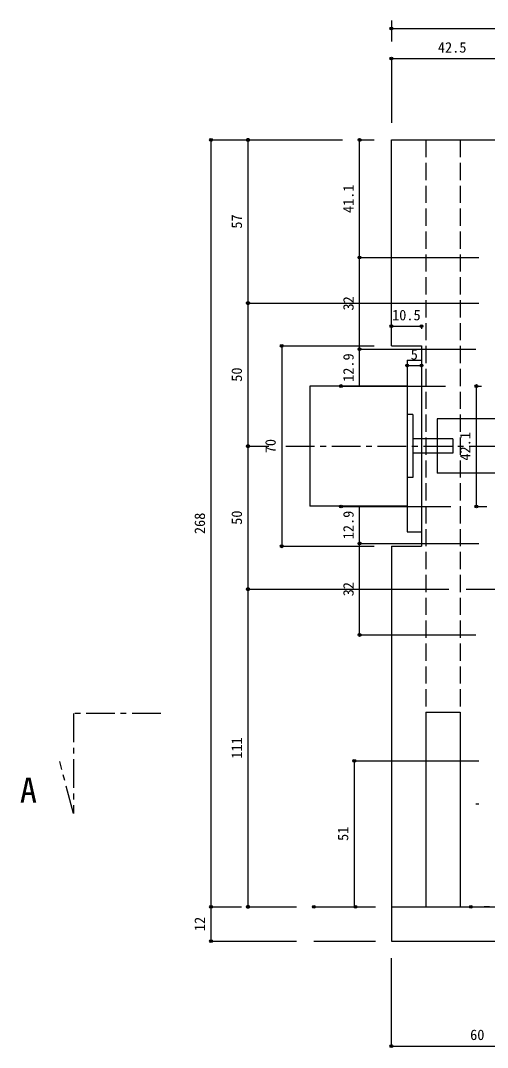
# Model space of a CAD drawing. Units: millimetres at full size, sheet at 1:2. Extents: x -553 to 524, y -411 to 437.
# Drawn here: x -553.3 to -390.3, y -396.1 to -37.2 of the extents above; entities that cross this region are included whole.
import ezdxf
from ezdxf.enums import TextEntityAlignment as Align

# ---------------------------------------------------------------- set-up
doc = ezdxf.new("R2010")
doc.units = ezdxf.units.MM
doc.header["$LTSCALE"] = 2
doc.header["$PDMODE"] = 32
doc.header["$PDSIZE"] = 1
doc.linetypes.add('CHAIN1', pattern=[8, 5, -1, 1, -1])
doc.linetypes.add('DASHED3', pattern=[4, 3, -1])
for name, color, linetype in [('3-0_中心線1', 4, 'CHAIN1'), ('3-4_寸法線1', 4, 'Continuous'), ('3-5_レイヤ1', 7, 'Continuous'), ('3-6_レイヤ2', 5, 'Continuous')]:
    doc.layers.add(name, color=color, linetype=linetype)
doc.styles.add('ＭＳ ゴシック', font='')
doc.styles.get('ＭＳ ゴシック').set_extended_font_data('MS Gothic')

msp = doc.modelspace()

# ---------------------------------------------------------------- linework, layer by layer
at = {"layer": '3-0_中心線1', "color": 7, "linetype": 'Continuous'}
for p, q in [((-473.911, -78.895), (-473.911, -135.895)), ((-473.911, -135.895), (-473.911, -185.895)), ((-473.911, -185.895), (-473.911, -235.895)), ((-473.911, -235.895), (-473.911, -346.895))]:
    msp.add_line(p, q, dxfattribs=at)
at = {"layer": '3-0_中心線1', "linetype": 'Continuous'}
for p, q in [((-473.911, -78.895), (-440.93, -78.895)), ((-473.911, -135.895), (-393.385, -135.895)), ((-473.911, -185.895), (-466.678, -185.895)), ((-473.911, -235.895), (-403.788, -235.895)), ((-473.911, -346.895), (-456.934, -346.895))]:
    msp.add_line(p, q, dxfattribs=at)
at = {"layer": '3-0_中心線1'}
for p, q in [((-460.678, -185.895), (-183.516, -185.895)), ((-397.788, -235.895), (-176.135, -235.895))]:
    msp.add_line(p, q, dxfattribs=at)
msp.add_lwpolyline([(-504.386, -279.344), (-534.781, -279.344), (-534.781, -314.344), (-539.649, -296.174)], dxfattribs=at)
for p in [(-473.911, -78.895), (-473.911, -135.895), (-473.911, -185.895), (-473.911, -235.895), (-473.911, -346.895)]:
    msp.add_point(p, dxfattribs=at)
at = {"layer": '3-4_寸法線1'}
for p, q in [((-423.868, -37.161), (-423.868, -44.47)), ((-423.868, -39.983), (-423.868, -44.47)), ((-423.868, -50.47), (-423.868, -72.895)), ((-486.819, -78.895), (-456.934, -78.895)), ((-434.93, -78.895), (-429.868, -78.895)), ((-434.93, -120), (-393.385, -120)), ((-413.368, -144.028), (-413.368, -144.895)), ((-462.136, -150.895), (-429.868, -150.895)), ((-434.93, -152), (-394.385, -152)), ((-413.368, -157.767), (-413.368, -161.895)), ((-441.43, -164.895), (-404.929, -164.895)), ((-394.185, -164.895), (-392.429, -164.895)), ((-441.43, -207.015), (-403.094, -207.015)), ((-394.185, -207.015), (-390.594, -207.015)), ((-462.136, -220.895), (-429.868, -220.895)), ((-434.93, -219.895), (-393.368, -219.895)), ((-434.93, -251.895), (-394.368, -251.895)), ((-436.812, -295.895), (-393.368, -295.895)), ((-486.819, -346.895), (-476.158, -346.895)), ((-450.934, -346.895), (-429.441, -346.895)), ((-436.385, -346.895), (-429.441, -346.895)), ((-389.563, -346.895), (-391.434, -346.895)), ((-486.819, -358.895), (-456.934, -358.895)), ((-450.934, -358.895), (-429.441, -358.895)), ((-423.868, -395.561), (-423.868, -364.895))]:
    msp.add_line(p, q, dxfattribs=at)
at = {"layer": '3-4_寸法線1', "color": 7}
for p, q in [((-423.868, -39.983), (-150.934, -39.983)), ((-423.868, -50.47), (-381.385, -50.47)), ((-486.819, -346.895), (-486.819, -78.895)), ((-434.93, -120), (-434.93, -78.895)), ((-434.93, -152), (-434.93, -120)), ((-423.868, -144.028), (-413.368, -144.028)), ((-462.136, -150.895), (-462.136, -220.895)), ((-434.93, -164.895), (-434.93, -152)), ((-418.368, -157.767), (-413.368, -157.767)), ((-394.185, -207.015), (-394.185, -164.895)), ((-434.93, -219.895), (-434.93, -207.015)), ((-434.93, -251.895), (-434.93, -219.895)), ((-436.812, -295.895), (-436.812, -346.895)), ((-486.819, -358.895), (-486.819, -346.895)), ((-423.868, -395.561), (-363.868, -395.561))]:
    msp.add_line(p, q, dxfattribs=at)
at = {"layer": '3-4_寸法線1'}
for p in [(-423.868, -39.983), (-423.868, -50.47), (-486.819, -78.895), (-434.93, -78.895), (-434.93, -120), (-423.868, -144.028), (-413.368, -144.028), (-462.136, -150.895), (-434.93, -152), (-418.368, -157.767), (-413.368, -157.767), (-441.43, -164.895), (-394.185, -164.895), (-441.43, -207.015), (-394.185, -207.015), (-462.136, -220.895), (-434.93, -219.895), (-434.93, -251.895), (-436.812, -295.895), (-486.819, -346.895), (-450.934, -346.895), (-436.385, -346.895), (-486.819, -358.895), (-423.868, -395.561)]:
    msp.add_point(p, dxfattribs=at)
at = {"layer": '3-5_レイヤ1'}
for p, q in [((-423.868, -78.895), (-335.452, -78.895)), ((-423.868, -150.895), (-423.868, -78.895)), ((-423.868, -150.895), (-413.368, -150.895)), ((-413.368, -150.895), (-413.368, -220.895)), ((-418.368, -155.895), (-418.368, -215.895)), ((-418.368, -155.895), (-413.368, -155.895)), ((-413.368, -155.895), (-413.368, -215.895)), ((-418.368, -215.895), (-413.368, -215.895)), ((-423.868, -220.895), (-413.368, -220.895)), ((-423.868, -220.895), (-423.868, -346.895)), ((-411.868, -278.895), (-399.868, -278.895)), ((-411.868, -278.895), (-411.868, -343.895)), ((-399.868, -278.895), (-399.868, -343.895)), ((-423.868, -346.895), (-150.934, -346.895))]:
    msp.add_line(p, q, dxfattribs=at)
at = {"layer": '3-5_レイヤ1', "linetype": 'DASHED3'}
for p, q in [((-411.868, -78.895), (-411.868, -346.895)), ((-399.868, -78.895), (-399.868, -346.895))]:
    msp.add_line(p, q, dxfattribs=at)
at = {"layer": '3-5_レイヤ1', "color": 4}
for p, q in [((-394.335, -310.895), (-393.368, -310.895)), ((-396.138, -346.895), (-391.434, -346.895)), ((-396.138, -346.895), (-391.434, -346.895))]:
    msp.add_line(p, q, dxfattribs=at)
at = {"layer": '3-5_レイヤ1'}
msp.add_lwpolyline([(-423.868, -346.895), (-423.868, -358.895), (-150.934, -358.895)], dxfattribs=at)
at = {"layer": '3-5_レイヤ1', "color": 4}
msp.add_point((-396.138, -346.895), dxfattribs=at)
at = {"layer": '3-6_レイヤ2'}
for p, q in [((-418.368, -164.895), (-418.368, -206.895)), ((-416.368, -174.895), (-418.368, -174.895)), ((-382.868, -176.395), (-407.868, -176.395)), ((-407.868, -176.395), (-407.868, -195.395)), ((-402.368, -183.395), (-416.368, -183.395)), ((-418.368, -206.895), (-452.368, -206.895))]:
    msp.add_line(p, q, dxfattribs=at)
for points in [[(-418.368, -164.895), (-452.368, -164.895), (-452.368, -206.895)], [(-416.368, -174.895), (-416.368, -196.895), (-418.368, -196.895)], [(-382.868, -176.395), (-382.868, -195.395), (-407.868, -195.395)], [(-402.368, -183.395), (-402.368, -188.395), (-416.368, -188.395)]]:
    msp.add_lwpolyline(points, dxfattribs=at)

# ---------------------------------------------------------------- texts
at = {"layer": '3-0_中心線1', "style": 'ＭＳ ゴシック'}
for s, p in [('57', (-474.911, -109.895)), ('50', (-474.911, -163.395)), ('50', (-474.911, -213.395)), ('111', (-474.911, -295.145))]:
    msp.add_text(s, height=3.666, rotation=90, dxfattribs=at).set_placement(p, align=Align.BOTTOM_LEFT)
at = {"layer": '3-0_中心線1', "color": 3, "style": 'ＭＳ ゴシック'}
msp.add_text('A', height=8.798, dxfattribs=at).set_placement((-553.553, -313.158), align=Align.BOTTOM_LEFT)
at = {"layer": '3-4_寸法線1', "style": 'ＭＳ ゴシック'}
for s, p in [('42.5', (-407.627, -49.47)), ('10.5', (-423.618, -143.028)), ('5', (-417.118, -156.767)), ('60', (-396.368, -394.561))]:
    msp.add_text(s, height=3.666, dxfattribs=at).set_placement(p, align=Align.BOTTOM_LEFT)
for s, p in [('41.1', (-435.93, -104.447)), ('32', (-435.93, -138.5)), ('12.9', (-435.93, -163.447)), ('42.1', (-395.185, -190.955)), ('70', (-463.136, -188.395)), ('268', (-487.819, -216.645)), ('12.9', (-435.93, -218.455)), ('32', (-435.93, -238.395)), ('51', (-437.812, -323.895)), ('12', (-487.819, -355.395))]:
    msp.add_text(s, height=3.666, rotation=90, dxfattribs=at).set_placement(p, align=Align.BOTTOM_LEFT)

doc.saveas('drawing.dxf')
